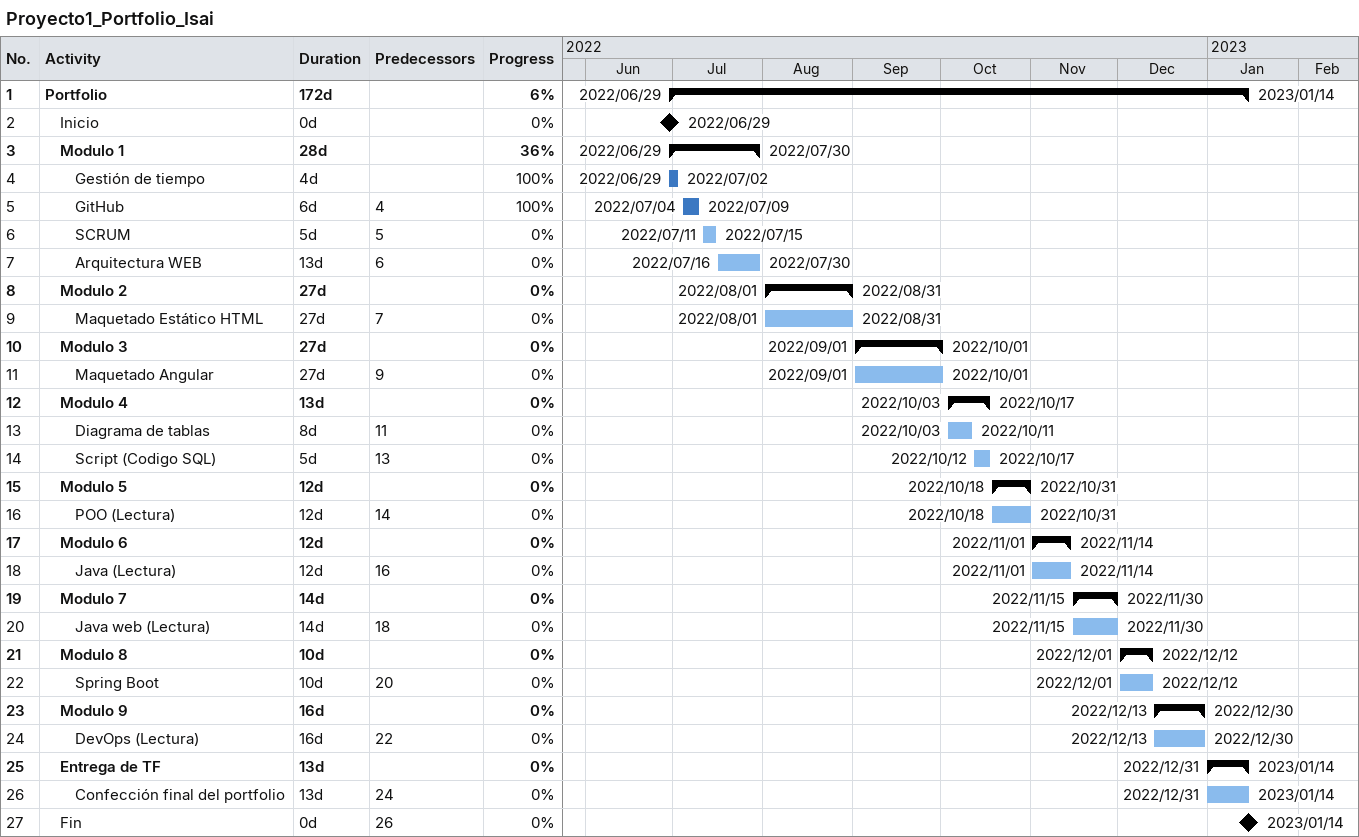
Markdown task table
Proyecto1_Portfolio_Isai

| ID | Level | Task | Duration | Start | Finish | Predecessors | % complete |
|---|---|---|---|---|---|---|---|
| 1 | 1 | **Portfolio** | 172d | 2022-06-29 | 2023-01-14 |  | 6 |
| 2 | 2 | Inicio | 0d | 2022-06-29 | 2022-06-29 |  | 0 |
| 3 | 2 | **Modulo 1** | 28d | 2022-06-29 | 2022-07-30 |  | 36 |
| 4 | 3 | Gestión de tiempo | 4d | 2022-06-29 | 2022-07-02 |  | 100 |
| 5 | 3 | GitHub | 6d | 2022-07-04 | 2022-07-09 | 4 | 100 |
| 6 | 3 | SCRUM | 5d | 2022-07-11 | 2022-07-15 | 5 | 0 |
| 7 | 3 | Arquitectura WEB | 13d | 2022-07-16 | 2022-07-30 | 6 | 0 |
| 8 | 2 | **Modulo 2** | 27d | 2022-08-01 | 2022-08-31 |  | 0 |
| 9 | 3 | Maquetado Estático HTML | 27d | 2022-08-01 | 2022-08-31 | 7 | 0 |
| 10 | 2 | **Modulo 3** | 27d | 2022-09-01 | 2022-10-01 |  | 0 |
| 11 | 3 | Maquetado Angular | 27d | 2022-09-01 | 2022-10-01 | 9 | 0 |
| 12 | 2 | **Modulo 4** | 13d | 2022-10-03 | 2022-10-17 |  | 0 |
| 13 | 3 | Diagrama de tablas | 8d | 2022-10-03 | 2022-10-11 | 11 | 0 |
| 14 | 3 | Script (Codigo SQL) | 5d | 2022-10-12 | 2022-10-17 | 13 | 0 |
| 15 | 2 | **Modulo 5** | 12d | 2022-10-18 | 2022-10-31 |  | 0 |
| 16 | 3 | POO (Lectura) | 12d | 2022-10-18 | 2022-10-31 | 14 | 0 |
| 17 | 2 | **Modulo 6** | 12d | 2022-11-01 | 2022-11-14 |  | 0 |
| 18 | 3 | Java (Lectura) | 12d | 2022-11-01 | 2022-11-14 | 16 | 0 |
| 19 | 2 | **Modulo 7** | 14d | 2022-11-15 | 2022-11-30 |  | 0 |
| 20 | 3 | Java web (Lectura) | 14d | 2022-11-15 | 2022-11-30 | 18 | 0 |
| 21 | 2 | **Modulo 8** | 10d | 2022-12-01 | 2022-12-12 |  | 0 |
| 22 | 3 | Spring Boot | 10d | 2022-12-01 | 2022-12-12 | 20 | 0 |
| 23 | 2 | **Modulo 9** | 16d | 2022-12-13 | 2022-12-30 |  | 0 |
| 24 | 3 | DevOps (Lectura) | 16d | 2022-12-13 | 2022-12-30 | 22 | 0 |
| 25 | 2 | **Entrega de TF** | 13d | 2022-12-31 | 2023-01-14 |  | 0 |
| 26 | 3 | Confección final del portfolio | 13d | 2022-12-31 | 2023-01-14 | 24 | 0 |
| 27 | 2 | Fin | 0d | 2023-01-14 | 2023-01-14 | 26 | 0 |
